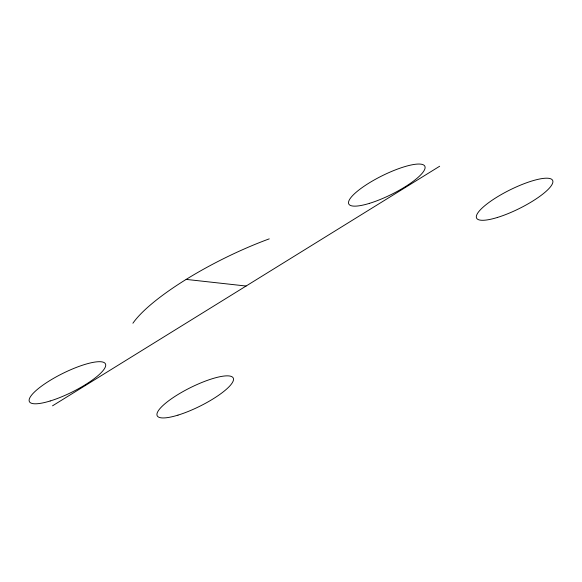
<?xml version="1.0" encoding="UTF-8"?>
<svg xmlns="http://www.w3.org/2000/svg" width="582" height="582" viewBox="0 0 582 582"><rect width="100%" height="100%" fill="white"/><g stroke="black" fill="none" stroke-linecap="round" stroke-linejoin="round"><path stroke-width="0.87" d="M52.526 405.821L439.657 166.241M186.16 279.396L246.091 286.031M132.907 323.236A120.83 29.638 -26.4 0 1 269.248 238.86M177.99 415.126A42.457 10.418 -26.4 0 0 233.455 378.656A42.457 10.418 -26.4 0 0 174.178 396.924A42.457 10.418 -26.4 0 0 177.99 415.126M497.377 217.472A42.457 10.418 -26.4 0 0 552.842 181.002A42.457 10.418 -26.4 0 0 493.565 199.27A42.457 10.418 -26.4 0 0 497.377 217.472M50.19 400.976A42.457 10.418 -26.4 0 0 105.655 364.507A42.457 10.418 -26.4 0 0 46.371 382.774A42.457 10.418 -26.4 0 0 50.19 400.976M369.577 203.322A42.457 10.418 -26.4 0 0 425.042 166.852A42.457 10.418 -26.4 0 0 365.758 185.12A42.457 10.418 -26.4 0 0 369.577 203.322"/></g></svg>
